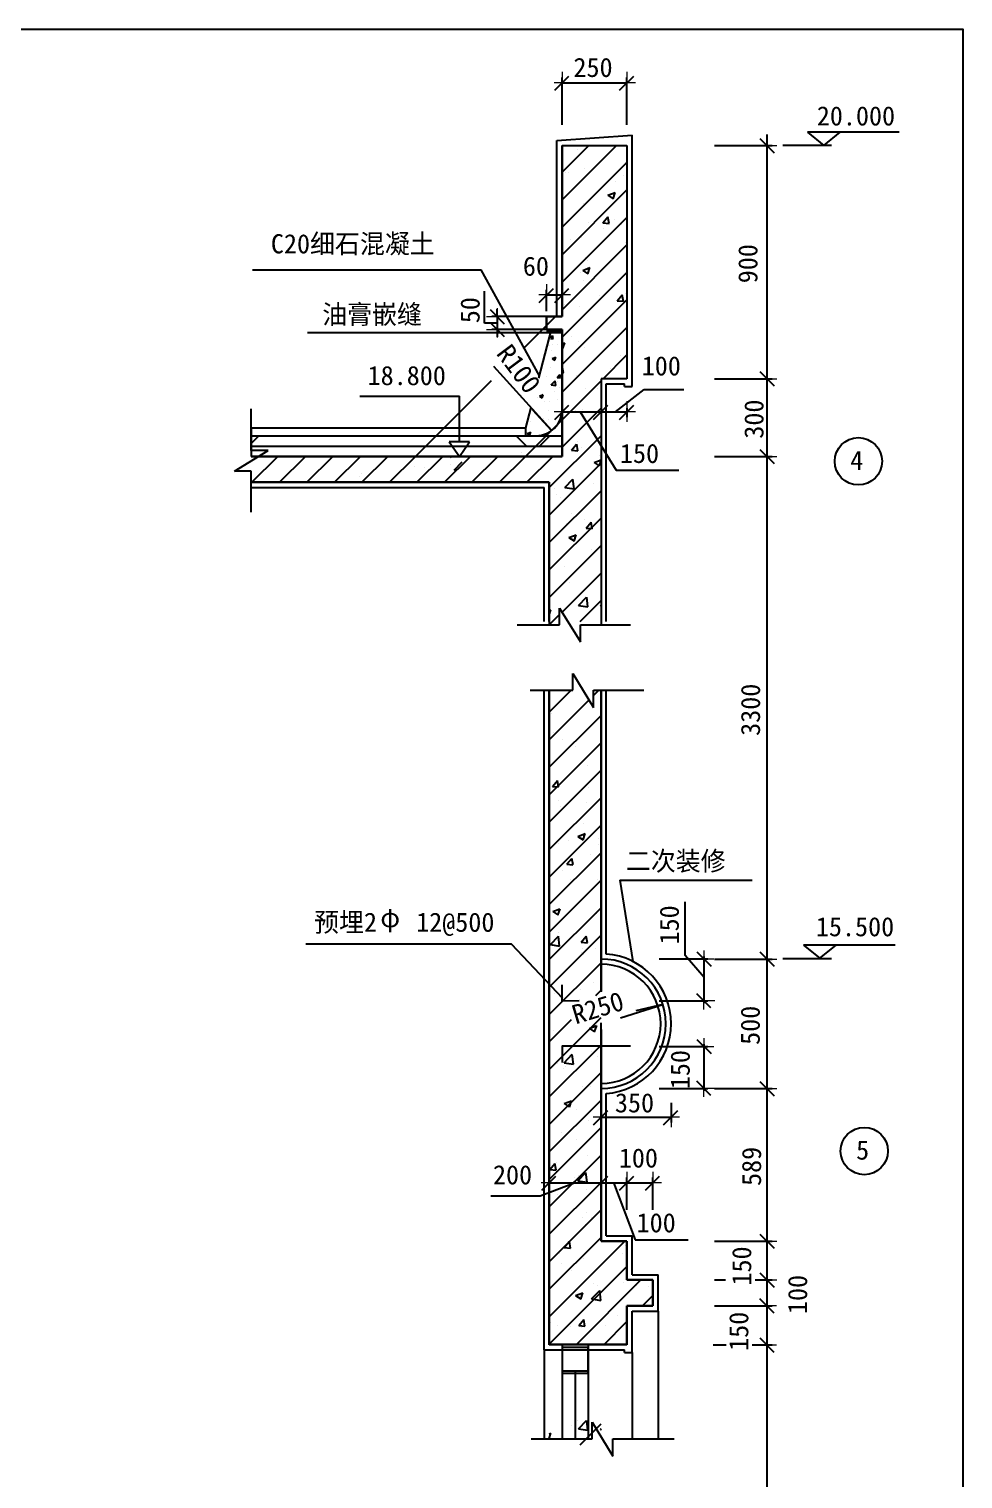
# Model space of a CAD drawing. Header units: metres. Extents: x -54693 to 188802, y -34677 to 263858.
# Drawn here: x 67054 to 188802, y 74743 to 263858 of the extents above; entities that cross this region are included whole.
import ezdxf

# ---------------------------------------------------------------- set-up
doc = ezdxf.new("R2010")
doc.units = ezdxf.units.M
for name, color, linetype in [('1', 4, 'Continuous'), ('BLOCK', 7, 'Continuous'), ('CUXING', 1, 'Continuous'), ('Q', 4, 'Continuous'), ('STAIR', 2, 'Continuous'), ('TEXT', 7, 'Continuous')]:
    doc.layers.add(name, color=color, linetype=linetype)

# ---------------------------------------------------------------- blocks, each defined once
blk = doc.blocks.new('_ArchTick')
at = {"lineweight": 15}
for p, q in [((1.38, 0), (-1.29, 0)), ((0, 1.75), (0, -1.61))]:
    blk.add_line(p, q, dxfattribs=at)
at = {"color": 0, "linetype": 'ByBlock'}
blk.add_lwpolyline([(-1.22, -1.23), (1.1, 1.08)], dxfattribs=at)

msp = doc.modelspace()

# ---------------------------------------------------------------- hatches: boundary and pattern name
h = msp.add_hatch()
h.set_pattern_fill('ANSI37', scale=8447)
h.paths.add_polyline_path([(134456.64, 210814.18), (133175.15, 210814.18), (123148.46, 210814.18), (123148.46, 210016.87), (124458.05, 210016.87), (124077.21, 209462.67), (133105.13, 209462.67)])
h.paths.add_polyline_path([(136553.92, 210814.18), (134456.64, 210814.18), (133105.13, 209462.67), (136553.92, 209462.67)])
h.paths.add_polyline_path([(123148.46, 210814.18), (120121.72, 210814.18), (118770.21, 209462.67), (122219.71, 209462.67), (121838.87, 210016.87), (123148.46, 210016.87)])
h.paths.add_polyline_path([(120121.72, 210814.18), (106709.36, 210814.18), (106709.36, 209462.67), (118770.21, 209462.67)])
h.paths.add_polyline_path([(106709.36, 210814.18), (96008.66, 210814.18), (96008.66, 209462.67), (106709.36, 209462.67)])

# ---------------------------------------------------------------- linework, layer by layer
for p, q in [((136553.92, 251378.13), (136553.92, 257528.33)), ((145000.85, 251378.13), (145000.85, 257528.33)), ((136553.92, 256852.58), (145000.85, 256852.58)), ((163230.98, 250106.89), (163230.98, 218247.48)), ((136553.92, 241581.3), (143629.05, 248656.43)), ((136553.92, 245165.03), (140045.32, 248656.43)), ((136553.92, 248656.43), (145000.85, 248656.43)), ((136553.92, 248656.43), (136553.92, 226356.53)), ((138573.26, 248131.42), (138573.26, 248131.42)), ((145000.85, 248656.43), (145000.85, 218247.48)), ((156428.11, 248656.43), (163906.74, 248656.43)), ((136553.92, 237997.57), (145000.85, 246444.5)), ((144804.67, 246444.48), (144804.67, 246444.48)), ((136922.86, 245091.55), (136922.86, 245091.55)), ((137384.32, 245088.74), (137384.32, 245088.74)), ((139446.66, 245607.97), (139446.66, 245607.97)), ((144598.97, 244783.91), (144598.97, 244783.91)), ((136553.92, 234413.84), (145000.85, 242860.77)), ((142516.2, 242178.05), (143462.5, 242541.3)), ((142516.2, 242178.04), (143188.47, 241724.59)), ((143193.44, 241721.29), (143467.48, 242538)), ((143553.31, 243924.62), (143553.31, 243924.62)), ((139282.32, 241108.88), (139282.32, 241108.88)), ((136553.92, 230830.11), (145000.85, 239277.04)), ((139997.91, 238594.11), (139997.91, 238594.11)), ((141856.57, 238575.77), (142508.12, 239352.26)), ((141856.57, 238575.77), (142664.39, 238505.1)), ((142669.35, 238501.77), (142513.08, 239348.93)), ((143381.27, 239039.54), (143381.27, 239039.54)), ((144246.67, 238380.52), (144246.67, 238380.52)), ((139117.98, 236609.79), (139117.98, 236609.79)), ((141967.12, 237877.76), (141967.12, 237877.76)), ((136553.92, 227246.38), (145000.85, 235693.31)), ((137602.09, 236367.18), (137602.09, 236367.18)), ((144816.74, 236062.35), (144816.74, 236062.35)), ((139227.77, 232377.58), (140174.08, 232740.83)), ((139603.28, 234060.13), (139603.28, 234060.13)), ((139825.86, 233709.03), (139825.86, 233709.03)), ((139905.01, 231920.83), (140179.05, 232737.53)), ((144944.46, 234382.91), (144944.46, 234382.91)), ((136553.92, 223662.66), (145000.85, 232109.59)), ((138953.64, 232110.7), (138953.64, 232110.7)), ((139227.77, 232377.58), (139900.04, 231924.13)), ((139278.27, 231007.92), (139278.27, 231007.92)), ((126416.08, 225475.5), (126416.08, 229669.1)), ((134526.66, 227042.84), (134526.66, 229845.23)), ((134526.66, 229169.48), (136553.92, 229169.48)), ((136553.92, 227042.84), (136553.92, 229845.23)), ((141389.05, 229052.4), (141389.05, 229052.4)), ((143731.81, 228409.83), (144383.36, 229186.32)), ((144544.58, 228335.83), (144388.31, 229182.99)), ((144764.82, 229330.44), (144764.82, 229330.44)), ((128073.37, 226356.53), (128073.37, 227302.59)), ((136553.92, 220078.93), (145000.85, 228525.86)), ((136883.01, 227977.52), (136883.01, 227977.52)), ((138789.3, 227611.61), (138789.3, 227611.61)), ((143731.81, 228409.83), (144539.63, 228339.16)), ((128069.47, 225475.5), (126416.08, 225475.5)), ((134526.66, 226356.53), (127397.62, 226356.53)), ((128073.37, 226356.53), (128073.37, 224667.15)), ((131499.75, 222192.21), (135664.07, 226356.53)), ((136553.92, 226356.53), (134526.66, 226356.53)), ((134526.66, 226356.53), (134526.66, 224667.15)), ((134526.66, 224667.15), (127397.62, 224667.15)), ((128073.37, 224667.15), (128073.37, 223721.09)), ((134526.66, 224667.15), (136553.92, 224667.15)), ((135020.54, 223495.27), (135379.5, 223463.87)), ((135042.09, 223578.46), (135301.36, 223887.45)), ((135384.45, 223460.55), (135306.31, 223884.13)), ((136553.92, 216495.2), (145000.85, 224942.13)), ((136553.92, 224667.15), (136553.92, 208111.17)), ((136646.41, 224101.77), (136646.41, 224101.77)), ((137833.64, 223721.89), (137833.64, 223721.89)), ((143861.07, 223796.94), (143861.07, 223796.94)), ((134845.79, 222593.32), (134845.79, 222593.32)), ((135155.38, 221960.96), (135155.38, 221960.96)), ((135274.35, 222709.2), (135274.35, 222709.2)), ((135970.83, 222670.73), (135970.83, 222670.73)), ((136553.92, 222813.03), (136885.65, 222940.37)), ((136553.92, 222162.57), (136611.61, 222123.66)), ((136616.57, 222120.36), (136890.61, 222937.07)), ((138624.95, 223112.52), (138624.95, 223112.52)), ((139496.04, 222286.36), (139496.04, 222286.36)), ((141889.94, 218247.48), (145000.85, 221358.4)), ((144206.82, 221266.48), (144206.82, 221266.48)), ((135202.41, 211489.94), (127635.31, 219829.29)), ((135073.21, 219711.42), (135073.21, 219711.42)), ((135263.59, 220887.73), (135736.74, 221069.35)), ((135263.59, 220887.73), (135599.72, 220661)), ((135604.68, 220657.7), (135741.7, 221066.06)), ((136553.92, 219855.56), (136564.76, 219868.47)), ((136725.97, 219017.99), (136569.7, 219865.15)), ((142813.69, 219515.1), (142813.69, 219515.1)), ((117418.7, 208111.17), (127324.99, 218017.45)), ((131753.62, 208111.17), (141622.08, 217979.63)), ((134566.79, 218561.34), (134566.79, 218561.34)), ((135105.68, 217441.37), (135632.02, 217989.93)), ((135711.69, 217344.62), (135637.03, 217986.39)), ((135913.21, 218416.23), (136238.98, 218804.48)), ((135913.21, 218416.23), (136317.12, 218380.9)), ((135986.67, 217940.55), (135986.67, 217940.55)), ((136322.06, 218377.57), (136243.93, 218801.16)), ((136553.92, 219035.93), (136721.03, 219021.31)), ((138460.61, 218613.43), (138460.61, 218613.43)), ((145000.85, 218247.48), (141622.08, 218247.48)), ((145000.85, 218247.48), (141622.08, 218247.48)), ((141622.08, 218247.48), (141622.08, 186155.29)), ((142297.84, 217571.73), (144662.98, 217571.73)), ((144662.98, 217233.85), (144662.98, 217571.73)), ((156428.11, 218247.48), (163906.74, 218247.48)), ((156428.11, 218247.48), (163906.74, 218247.48)), ((163230.98, 218247.48), (163230.98, 208111.17)), ((133310.47, 215782.74), (133310.47, 215782.74)), ((133619.37, 215987.49), (134092.53, 216169.12)), ((133619.38, 215987.49), (133955.51, 215760.77)), ((133960.47, 215757.47), (134097.48, 216165.82)), ((134991.04, 217461.88), (134991.04, 217461.88)), ((135105.68, 217441.38), (135706.68, 217348.17)), ((135492.99, 216538.03), (135492.99, 216538.03)), ((136186, 217077.6), (136186, 217077.6)), ((139563.43, 216946.09), (139563.43, 216946.09)), ((141172.22, 216927.1), (141172.22, 216927.1)), ((143508.02, 213945.91), (147226.69, 216858.93)), ((144662.98, 217233.85), (145676.61, 217233.85)), ((147226.69, 216858.93), (152432.83, 216858.93)), ((134208.96, 215275.29), (134208.96, 215275.29)), ((134825.86, 214036.3), (134825.86, 214036.3)), ((134908.87, 215212.33), (134908.87, 215212.33)), ((135900.65, 215498.01), (135900.65, 215498.01)), ((136553.92, 214422.82), (136553.92, 213249.2)), ((136553.92, 209327.74), (141622.08, 214395.9)), ((136553.92, 213924.95), (141622.08, 213924.95)), ((138296.27, 214114.34), (138296.27, 214114.34)), ((138879.34, 213936.3), (143580.3, 206319.44)), ((139258.29, 214184.59), (139258.29, 214184.59)), ((141622.08, 214422.82), (141622.08, 213249.2)), ((141622.08, 214422.82), (141622.08, 213249.2)), ((141622.08, 213924.95), (145000.85, 213924.95)), ((145000.85, 214422.82), (145000.85, 213249.2)), ((132431.26, 212610.04), (132431.26, 212610.04)), ((134122.94, 212832.75), (134122.94, 212832.75)), ((134148.56, 213103.11), (134148.56, 213103.11)), ((134826.7, 212962.79), (134826.7, 212962.79)), ((131975.16, 211087.26), (132448.31, 211268.89)), ((131975.16, 211087.26), (132311.3, 210860.53)), ((132316.25, 210857.24), (132453.27, 211265.59)), ((134864.54, 204054.63), (141622.08, 210812.17)), ((138540.36, 210020.96), (138540.36, 210020.96)), ((93831.79, 206194.33), (98240.38, 208898.48)), ((98240.38, 208898.48), (96000.38, 208898.48)), ((136553.92, 208111.17), (96008.66, 208111.17)), ((96121.29, 204732.39), (99500.06, 208111.17)), ((99705.02, 204732.39), (103083.79, 208111.17)), ((103288.75, 204732.39), (106667.52, 208111.17)), ((106872.48, 204732.39), (110251.25, 208111.17)), ((110456.2, 204732.39), (113834.98, 208111.17)), ((114039.93, 204732.39), (117418.7, 208111.17)), ((117623.66, 204732.39), (121002.43, 208111.17)), ((121207.39, 204732.39), (124586.16, 208111.17)), ((121972.46, 207960.87), (122022.89, 208111.17)), ((124791.12, 204732.39), (128169.89, 208111.17)), ((128374.85, 204732.39), (131753.62, 208111.17)), ((131192.79, 208663.65), (131192.79, 208663.65)), ((131958.58, 204732.39), (135337.35, 208111.17)), ((137788.44, 208926.05), (138439.99, 209702.53)), ((137788.45, 208926.05), (138596.27, 208855.37)), ((138131.93, 209615.25), (138131.93, 209615.25)), ((138601.2, 208852.05), (138444.93, 209699.21)), ((139086.24, 209299.51), (139086.24, 209299.51)), ((141389.99, 208205.55), (141389.99, 208205.55)), ((156428.11, 208111.17), (163906.74, 208111.17)), ((156428.11, 208111.17), (163906.74, 208111.17)), ((163230.98, 208111.17), (163230.98, 142562.99)), ((96000.38, 206194.33), (93831.79, 206194.33)), ((117346.67, 206785.12), (117346.67, 206785.12)), ((118665.46, 206611.06), (118665.46, 206611.06)), ((122048.82, 207056.49), (122048.82, 207056.49)), ((122473.65, 206303.34), (123526.32, 207400.45)), ((124173.23, 207650.34), (124173.23, 207650.34)), ((127167.42, 207730.36), (127167.42, 207730.36)), ((134864.54, 200470.9), (141622.08, 207228.44)), ((140718.16, 207335.22), (141622.08, 207682.2)), ((140718.17, 207335.22), (141390.44, 206881.76)), ((141395.38, 206878.46), (141622.08, 207554.08)), ((143580.3, 206319.44), (151754.04, 206319.44)), ((96008.66, 204732.39), (134864.54, 204732.39)), ((103387.97, 204820.2), (103387.97, 204820.2)), ((105011.41, 204813.47), (105011.41, 204813.47)), ((110130, 205487.35), (110130, 205487.35)), ((110407.53, 205833.51), (110407.53, 205833.51)), ((134864.54, 204732.39), (134864.54, 186155.29)), ((136897.5, 204066.34), (137950.17, 205163.44)), ((138104.49, 203876.38), (137955.17, 205159.9)), ((137967.59, 205116.16), (137967.59, 205116.16)), ((140649.43, 204642.87), (140649.43, 204642.87)), ((134864.54, 196887.17), (141622.08, 203644.71)), ((135530.84, 203969), (135530.84, 203969)), ((135851.51, 203151.12), (135851.51, 203151.12)), ((136285.15, 202799.52), (136285.15, 202799.52)), ((136897.5, 204066.34), (138099.49, 203879.92)), ((137803.25, 200617.07), (137803.25, 200617.07)), ((134864.54, 193303.44), (141622.08, 200060.98)), ((137094.02, 199312.37), (137094.02, 199312.37)), ((139523.57, 199832.05), (139523.57, 199832.05)), ((139663.68, 198760.1), (140315.23, 199536.59)), ((139663.68, 198760.1), (140471.5, 198689.43)), ((140476.43, 198686.1), (140320.16, 199533.27)), ((137429.74, 197534.75), (138376.04, 197898)), ((137429.74, 197534.75), (138102.01, 197081.3)), ((138106.95, 197078), (138380.99, 197894.7)), ((134864.54, 189719.71), (141622.08, 196477.25)), ((137638.91, 196117.98), (137638.91, 196117.98)), ((140434.31, 195940.14), (140434.31, 195940.14)), ((136069.28, 194429.56), (136069.28, 194429.56)), ((136803.3, 193749.44), (136803.3, 193749.44)), ((136539.97, 187811.42), (141622.08, 192893.53)), ((137474.56, 191618.9), (137474.56, 191618.9)), ((138518.67, 189775.06), (138518.67, 189775.06)), ((138689.32, 188664.03), (139741.99, 189761.14)), ((138895.08, 186582.8), (141622.08, 189309.8)), ((139896.3, 188474.08), (139746.98, 189757.6)), ((134864.54, 188011.91), (135087.62, 188097.54)), ((134864.54, 187414.7), (135092.55, 188094.24)), ((134864.54, 186135.98), (136225.49, 187496.93)), ((136225.49, 188324.12), (138929.64, 183915.53)), ((136225.49, 186155.53), (136225.49, 188324.12)), ((137745.46, 189070.3), (137745.46, 189070.3)), ((138689.32, 188664.03), (139891.31, 188477.62)), ((141538.92, 188594.16), (141622.08, 188693.27)), ((141538.92, 188594.16), (141622.08, 188586.89)), ((138929.64, 183915.53), (138929.64, 186155.53)), ((137924.92, 177616.24), (137924.92, 179784.83)), ((137924.92, 179784.83), (140629.07, 175376.25)), ((134864.54, 174747.62), (137636.49, 177519.57)), ((134864.54, 177519.57), (134864.54, 92321.86)), ((134864.54, 171163.89), (140038.96, 176338.31)), ((140629.07, 175376.25), (140629.07, 177616.24)), ((140629.07, 176928.42), (141292.66, 177592.01)), ((141622.08, 138272.25), (141622.08, 177519.57)), ((134864.54, 167580.16), (141622.08, 174337.71)), ((135173.78, 174582.94), (135173.78, 174582.94)), ((135474.75, 172097.02), (135474.75, 172097.02)), ((134864.54, 163996.43), (141622.08, 170753.98)), ((134875.16, 172035.09), (134875.16, 172035.09)), ((136643.9, 171244.59), (136643.9, 171244.59)), ((138324.38, 170281.61), (138324.38, 170281.61)), ((135009.44, 170083.85), (135009.44, 170083.85)), ((134864.54, 160412.7), (141622.08, 167170.25)), ((139855.21, 167828.29), (139855.21, 167828.29)), ((135277.9, 165080.06), (135929.45, 165856.55)), ((135277.91, 165080.06), (136085.73, 165009.39)), ((136090.59, 165006.07), (135934.32, 165853.23)), ((140000.56, 164922.35), (140000.56, 164922.35)), ((134864.54, 156828.98), (141622.08, 163586.52)), ((136085.9, 163180.62), (136085.9, 163180.62)), ((139683.17, 162943.21), (139683.17, 162943.21)), ((136299.8, 162497.78), (136299.8, 162497.78)), ((141507.32, 161950.89), (141507.32, 161950.89)), ((134864.54, 153245.25), (141622.08, 160002.79)), ((138612.49, 158558.5), (139558.8, 158921.75)), ((139289.64, 158101.74), (139563.68, 158918.45)), ((139324.31, 160213.16), (139324.31, 160213.16)), ((136127.76, 157612.7), (136127.76, 157612.7)), ((137368.7, 158016.2), (137368.7, 158016.2)), ((138612.5, 158558.49), (139284.77, 158105.04)), ((141246.36, 158286.58), (141246.36, 158286.58)), ((141342.98, 157451.8), (141342.98, 157451.8)), ((134864.54, 149661.52), (141622.08, 156419.06)), ((137153.14, 154914.12), (137804.69, 155690.61)), ((137965.82, 154840.12), (137809.55, 155687.28)), ((140218.33, 156200.79), (140218.33, 156200.79)), ((136604.05, 154130.55), (136604.05, 154130.55)), ((137153.14, 154914.12), (137960.96, 154843.44)), ((134864.54, 146077.79), (141622.08, 152835.33)), ((137690.95, 152956.07), (137690.95, 152956.07)), ((141178.63, 152952.71), (141178.63, 152952.71)), ((152580.19, 143021.8), (152580.19, 150002.94)), ((134864.54, 142494.06), (141622.08, 149251.6)), ((135324.07, 148758.03), (136270.37, 149121.28)), ((135324.07, 148758.03), (135996.34, 148304.58)), ((136001.2, 148301.28), (136275.24, 149117.98)), ((141014.29, 148453.62), (141014.29, 148453.62)), ((134864.54, 138910.33), (141622.08, 145667.88)), ((136046.04, 146066.59), (136046.04, 146066.59)), ((129944.63, 144511.25), (103125.11, 144511.25)), ((136653.21, 137430.29), (129944.63, 144511.25)), ((135016.37, 144438.52), (136069.04, 145535.63)), ((135016.37, 144438.52), (136218.36, 144252.11)), ((136223.28, 144248.58), (136073.96, 145532.1)), ((139028.38, 144748.18), (139679.93, 145524.66)), ((139028.38, 144748.18), (139836.2, 144677.5)), ((139262.65, 143935.39), (139262.65, 143935.39)), ((139841.05, 144674.18), (139684.78, 145521.34)), ((140849.95, 143954.53), (140849.95, 143954.53)), ((134864.54, 135326.6), (141622.08, 142084.15)), ((134897.62, 142424.8), (134897.62, 142424.8)), ((139115.59, 143418.77), (139115.59, 143418.77)), ((139284.46, 143099.12), (139284.46, 143099.12)), ((149204.08, 142577.93), (155534.72, 142577.93)), ((155059.42, 140169.29), (152580.19, 143021.8)), ((155034.72, 142877.93), (155034.72, 136802)), ((156428.11, 142562.99), (163906.74, 142562.99)), ((156428.11, 142562.99), (163906.74, 142562.99)), ((163230.98, 142562.99), (163230.98, 125669.13)), ((135560.18, 138088.26), (135560.18, 138088.26)), ((138943.55, 138533.69), (138943.55, 138533.69)), ((140685.61, 139455.44), (140685.61, 139455.44)), ((140938.41, 137816.75), (141622.08, 138500.42)), ((136564.19, 137016.51), (136564.19, 137016.51)), ((136573.8, 137065.55), (136573.8, 137065.55)), ((149204.08, 137102), (155534.72, 137102)), ((134864.54, 128159.15), (141622.08, 134916.69)), ((134864.54, 131742.87), (137780.63, 134658.96)), ((135388.14, 133203.18), (135388.14, 133203.18)), ((140102.89, 133516.13), (141049.2, 133879.39)), ((140102.89, 133516.13), (140775.16, 133062.68)), ((140506.74, 133877.05), (140506.74, 133877.05)), ((140780.01, 133059.38), (141054.05, 133876.09)), ((141622.08, 113900.37), (141622.08, 134251.83)), ((134864.54, 124575.42), (141622.08, 131332.96)), ((149204.08, 131153.99), (155534.72, 131153.99)), ((155034.72, 131453.99), (155034.72, 125378.06)), ((136006.19, 128952.55), (136006.19, 128952.55)), ((136808.19, 129036.22), (137860.86, 130133.33)), ((136808.19, 129036.22), (138010.18, 128849.8)), ((138015.08, 128846.28), (137865.77, 130129.8)), ((140356.93, 130457.26), (140356.93, 130457.26)), ((141156.6, 129854.57), (141156.6, 129854.57)), ((134864.54, 120991.69), (141622.08, 127749.23)), ((136791.57, 128343.99), (136791.57, 128343.99)), ((136951.33, 128546.54), (136951.33, 128546.54)), ((139244.61, 125985.08), (139244.61, 125985.08)), ((140192.59, 125958.17), (140192.59, 125958.17)), ((149204.08, 125678.06), (155534.72, 125678.06)), ((156428.11, 125669.13), (163906.74, 125669.13)), ((156428.11, 125669.13), (163906.74, 125669.13)), ((163230.98, 125669.13), (163230.98, 105768.17)), ((134864.54, 117407.96), (141622.08, 124165.5)), ((136814.46, 123715.67), (137760.77, 124078.92)), ((136814.46, 123715.67), (137486.73, 123262.21)), ((137491.58, 123258.92), (137765.62, 124075.62)), ((138467.75, 122984.73), (138467.75, 122984.73)), ((141622.08, 123799.18), (141622.08, 121245.43)), ((150744.76, 123799.18), (150744.76, 121245.43)), ((140028.24, 121459.08), (140028.24, 121459.08)), ((141622.08, 121921.18), (150744.76, 121921.18)), ((134864.54, 113824.23), (141622.08, 120581.77)), ((136524.34, 119902.47), (136524.34, 119902.47)), ((138375.97, 119009.24), (138375.97, 119009.24)), ((134864.54, 110240.5), (141622.08, 116998.05)), ((134960.25, 115098.45), (135611.8, 115874.94)), ((135772.9, 115024.45), (135616.63, 115871.62)), ((135835.9, 116078.58), (135835.9, 116078.58)), ((139863.9, 116959.99), (139863.9, 116959.99)), ((134864.54, 114570.94), (134864.54, 112710.47)), ((134960.25, 115098.45), (135768.07, 115027.78)), ((138203.93, 114124.16), (138203.93, 114124.16)), ((138600.01, 113633.92), (139652.68, 114731.03)), ((138600.01, 113633.92), (139802, 113447.5)), ((138685.52, 114263.17), (138685.52, 114263.17)), ((139806.89, 113443.98), (139657.57, 114727.5)), ((141622.08, 114570.94), (141622.08, 112710.47)), ((141622.08, 109832.13), (141622.08, 114061.98)), ((141622.08, 105768.17), (141622.08, 113900.37)), ((145000.85, 109832.13), (145000.85, 114061.98)), ((145000.85, 109832.13), (145000.85, 114061.98)), ((148379.62, 109832.13), (148379.62, 114061.98)), ((133696.4, 111628.07), (127251.78, 111628.07)), ((138366.41, 113401.21), (133696.4, 111628.07)), ((134864.54, 106656.77), (141622.08, 113414.32)), ((134864.54, 113386.22), (141622.08, 113386.22)), ((135966.34, 111838.51), (135966.34, 111838.51)), ((139699.56, 112460.9), (139699.56, 112460.9)), ((141622.08, 113386.22), (145000.85, 113386.22)), ((143226.66, 113395.94), (146075.37, 105930.11)), ((145000.85, 113386.22), (148379.62, 113386.22)), ((134864.54, 103073.04), (141622.08, 109830.59)), ((139204.76, 108871.05), (139204.76, 108871.05)), ((139535.22, 107961.81), (139535.22, 107961.81)), ((139767.12, 109467.53), (139767.12, 109467.53)), ((140361.7, 108903.91), (140361.7, 108903.91)), ((141593.28, 108473.77), (141622.08, 108484.83)), ((141593.29, 108473.77), (141622.08, 108454.35)), ((134864.54, 99489.32), (141622.08, 106246.86)), ((146075.37, 105930.11), (152986.99, 105930.11)), ((134864.54, 95905.59), (144727.12, 105768.17)), ((136211.71, 104137.02), (136211.71, 104137.02)), ((136835.49, 104932.51), (137487.04, 105708.99)), ((136835.49, 104932.51), (137643.31, 104861.83)), ((137648.13, 104858.51), (137491.86, 105705.67)), ((145000.85, 105768.17), (141622.08, 105768.17)), ((144366.3, 104141.36), (144366.3, 104141.36)), ((144747.17, 105260.73), (144747.17, 105260.73)), ((145000.85, 100700.01), (145000.85, 105768.17)), ((156428.11, 105768.17), (163906.74, 105768.17)), ((156428.11, 105768.17), (163906.74, 105768.17)), ((163230.98, 105768.17), (163230.98, 100700.01)), ((134864.54, 92321.86), (145000.85, 102458.17)), ((136484.49, 102788.44), (136484.49, 102788.44)), ((139370.88, 103462.72), (139370.88, 103462.72)), ((137729.85, 101997.77), (137729.85, 101997.77)), ((138379.49, 92253.08), (146826.42, 100700.01)), ((144575.12, 100375.65), (144575.12, 100375.65)), ((144944.5, 101692.94), (144944.5, 101692.94)), ((148379.62, 100700.01), (145000.85, 100700.01)), ((148379.62, 97321.24), (148379.62, 100700.01)), ((156428.11, 100700.01), (157467.81, 100700.01)), ((156428.11, 100700.01), (157861.17, 100700.01)), ((161714.44, 100700.01), (163906.74, 100700.01)), ((163230.98, 100700.01), (163230.98, 97321.24)), ((163795.38, 100700.01), (163906.74, 100700.01)), ((138304.86, 98673.31), (139251.16, 99036.56)), ((138304.86, 98673.3), (138977.13, 98219.85)), ((138981.95, 98216.55), (139255.99, 99033.26)), ((139206.54, 98963.63), (139206.54, 98963.63)), ((140391.83, 98231.62), (141444.5, 99328.72)), ((140579.47, 100182.35), (140579.47, 100182.35)), ((141191.76, 99930.23), (141191.76, 99930.23)), ((141598.7, 98041.68), (141449.38, 99325.2)), ((146226.1, 99976.94), (146226.1, 99976.94)), ((147031.37, 97321.24), (148379.62, 98669.49)), ((147794.13, 99877.52), (147794.13, 99877.52)), ((140391.83, 98231.62), (141593.82, 98045.2)), ((145000.85, 92321.86), (145000.85, 97321.24)), ((145000.85, 97321.24), (148379.62, 97321.24)), ((156428.11, 97321.24), (163906.74, 97321.24)), ((156428.11, 97321.24), (163906.74, 97321.24)), ((163230.98, 97321.24), (163230.98, 92253.08)), ((135041, 95127.93), (135041, 95127.93)), ((135926.49, 94724.47), (135926.49, 94724.47)), ((137636.35, 94599.72), (137636.35, 94599.72)), ((138710.72, 94766.56), (139362.27, 95543.05)), ((138710.73, 94766.57), (139518.55, 94695.89)), ((139523.36, 94692.57), (139367.09, 95539.73)), ((141019.72, 95045.15), (141019.72, 95045.15)), ((141963.21, 92253.08), (145000.85, 95290.72)), ((142255.65, 94823.1), (142255.65, 94823.1)), ((143808.3, 96077.4), (143808.3, 96077.4)), ((139042.19, 94464.54), (139042.19, 94464.54)), ((134864.54, 92321.86), (145000.85, 92321.86)), ((156234.78, 92253.08), (157287.34, 92253.08)), ((156428.11, 92253.08), (157949.98, 92253.08)), ((161302.18, 92253.08), (163906.74, 92253.08)), ((163230.98, 92253.08), (163230.98, 7980.9)), ((137745.46, 81693.7), (137745.46, 81693.7)), ((138518.67, 82398.46), (138518.67, 82398.46)), ((138689.32, 81287.43), (139741.99, 82384.54)), ((138895.08, 79206.2), (141622.08, 81933.19)), ((139896.3, 81097.47), (139746.98, 82381)), ((140461.62, 79968.53), (140461.62, 82137.12)), ((140461.62, 82137.12), (143165.77, 77728.54)), ((134864.54, 80635.3), (135087.62, 80720.93)), ((134864.54, 80038.1), (135092.55, 80717.64)), ((138689.32, 81287.43), (139891.31, 81101.01)), ((141538.92, 81217.56), (141622.08, 81316.67)), ((141538.92, 81217.56), (141622.08, 81210.28)), ((143165.77, 77728.54), (143165.77, 79968.53))]:
    msp.add_line(p, q)
msp.add_lwpolyline([(-54692.84, 263857.69), (188801.6, 263857.69), (188801.6, -34676.72), (-54692.84, -34676.72)], close=True)
for points in [[(135178.17, 211488.76), (132749.98, 214146.74)], [(138785.23, 137088.34), (136573.8, 137065.55), (136573.8, 139214.5)], [(149677.27, 136624.2), (146171.57, 135805.02)], [(145466.49, 131194.7), (136569.03, 131194.7), (136569.03, 129063.93)]]:
    msp.add_lwpolyline(points)
for centre in [(175166.2, 207472.23), (175931.69, 117520.84)]:
    msp.add_circle(centre, 3086.73)
at = {"layer": '1'}
for p, q in [((135878.17, 249332.18), (145676.61, 250007.94)), ((145676.61, 217233.85), (145676.61, 250007.94)), ((135878.17, 226356.53), (135878.17, 249332.18)), ((96186.16, 232441.72), (126003.34, 232441.72)), ((133583.82, 218623.84), (126003.34, 232441.72)), ((134526.66, 224667.15), (134526.66, 226356.53)), ((103373.06, 224252.8), (136472.02, 224252.8)), ((133501.7, 218306.79), (135149.04, 224667.15)), ((134526.66, 224468.1), (136553.92, 224468.1)), ((136553.92, 214192.96), (136553.92, 224667.15)), ((142297.84, 186582.8), (142297.84, 217571.73)), ((110166.97, 215965.89), (123148.46, 215965.89)), ((123148.46, 210016.87), (123148.46, 215965.89)), ((96000.38, 208898.48), (96000.38, 214334.59)), ((131823.64, 211827.82), (132512.13, 214486.07)), ((96008.66, 211827.82), (131823.64, 211827.82)), ((131823.64, 210814.18), (131823.64, 211827.82)), ((96008.66, 210814.18), (133175.15, 210814.18)), ((124458.05, 210016.87), (121838.87, 210016.87)), ((121838.87, 210016.87), (123148.46, 208111.17)), ((123148.46, 208111.17), (124458.05, 210016.87)), ((133175.15, 210814.18), (136553.92, 210814.18)), ((96008.66, 209462.67), (136553.92, 209462.67)), ((136553.92, 208111.17), (96008.66, 208111.17)), ((96000.38, 200822.82), (96000.38, 206194.33)), ((96008.66, 204056.64), (134188.78, 204056.64)), ((134188.78, 186582.8), (134188.78, 204056.64)), ((134188.78, 91577.32), (134188.78, 177519.57)), ((142297.84, 143213.68), (142297.84, 177519.57)), ((144058.52, 152837.74), (161302.7, 152837.74)), ((144058.52, 152837.74), (145747.31, 142252.76)), ((144156.48, 134911.82), (149681.09, 136646.46)), ((142297.84, 106443.92), (142297.84, 125018.44)), ((142297.84, 106443.92), (145676.61, 106443.92)), ((145676.61, 101375.76), (145676.61, 106443.92)), ((145676.61, 101375.76), (149055.38, 101375.76)), ((149055.38, 96645.48), (149055.38, 101375.76)), ((145676.61, 96645.48), (149055.38, 96645.48)), ((145676.61, 91239.45), (145676.61, 96645.48)), ((149055.38, 96645.48), (149055.38, 80055.71)), ((134188.78, 91577.32), (144662.98, 91577.32)), ((134188.78, 91577.32), (134188.78, 80055.71)), ((136553.92, 92250.73), (136553.92, 88871.96)), ((139932.69, 91915.2), (136553.92, 91915.2)), ((136553.92, 91915.2), (136553.92, 88536.43)), ((139932.69, 92250.73), (139932.69, 88871.96)), ((139932.69, 88536.43), (139932.69, 91915.2)), ((144662.98, 91239.45), (144662.98, 91577.32)), ((144662.98, 91239.45), (145676.61, 91239.45)), ((145676.61, 91239.45), (145676.61, 79866.87)), ((136553.92, 88871.96), (139932.69, 88871.96)), ((136553.92, 88871.96), (136553.92, 80055.71)), ((136553.92, 88536.43), (139932.69, 88536.43)), ((138243.31, 88871.96), (138243.31, 80055.71)), ((139932.69, 88871.96), (139932.69, 80055.71))]:
    msp.add_line(p, q, dxfattribs=at)
for centre, radius, start, end in [((133175.15, 214192.96), 3378.77, 270, 0), ((141622.08, 134116.06), 7771.18, 270, 90), ((141622.08, 134116.06), 9122.68, 274.25, 85.75)]:
    msp.add_arc(centre, radius, start, end, dxfattribs=at)
at = {"layer": 'BLOCK'}
for p, q in [((180463.12, 250396.19), (168526.66, 250396.19)), ((168526.66, 250396.19), (170658.39, 248676.05)), ((170658.39, 248676.05), (172790.12, 250396.19)), ((171662.49, 248656.43), (165305.86, 248656.43)), ((179962.64, 144377.56), (168026.18, 144377.56)), ((168026.18, 144377.56), (170157.91, 142657.42)), ((170157.91, 142657.42), (172289.65, 144377.56)), ((171662.49, 142586.59), (165305.86, 142586.59))]:
    msp.add_line(p, q, dxfattribs=at)
at = {"layer": 'CUXING'}
for p, q in [((136553.92, 226356.53), (136553.92, 248656.43)), ((136553.92, 248656.43), (145000.85, 248656.43)), ((145000.85, 248656.43), (145000.85, 218247.48)), ((134526.66, 226356.53), (136553.92, 226356.53)), ((136553.92, 224667.15), (134526.66, 224667.15)), ((136553.92, 208111.17), (136553.92, 224667.15)), ((141622.08, 218247.48), (141622.08, 186582.8)), ((96008.66, 211827.82), (96008.66, 208111.17)), ((96008.66, 208111.17), (136553.92, 208111.17)), ((134864.54, 204732.39), (96008.66, 204732.39)), ((134864.54, 186582.8), (134864.54, 204732.39)), ((134864.54, 92253.08), (134864.54, 177519.57)), ((141622.08, 177519.57), (141622.08, 138305.48)), ((141622.08, 133354.71), (141622.08, 105768.17)), ((141622.08, 105768.17), (145000.85, 105768.17)), ((145000.85, 105768.17), (145000.85, 100700.01)), ((145000.85, 100700.01), (148379.62, 100700.01)), ((148379.62, 100700.01), (148379.62, 97321.24)), ((145000.85, 97321.24), (145000.85, 92253.08)), ((148379.62, 97321.24), (145000.85, 97321.24)), ((145000.85, 92253.08), (134864.54, 92253.08))]:
    msp.add_line(p, q, dxfattribs=at)
msp.add_arc((141622.08, 134116.06), 8446.93, 270, 90, dxfattribs=at)
at = {"layer": 'STAIR'}
for p, q in [((130694.14, 186155.29), (136225.49, 186155.53)), ((138929.64, 186155.53), (145480.33, 186155.29)), ((132393.56, 177616.01), (137924.92, 177616.24)), ((140629.07, 177616.24), (147179.76, 177616.01)), ((132513.55, 79968.3), (140461.62, 79968.53)), ((143165.77, 79968.53), (151156.78, 79968.3))]:
    msp.add_line(p, q, dxfattribs=at)

# ---------------------------------------------------------------- block references
at = {"xscale": 800, "yscale": 800, "zscale": 800}
for p in [(136553.92, 256852.58), (145000.85, 256852.58), (134526.66, 229169.48), (136553.92, 229169.48), (136553.92, 213924.95), (141622.08, 213924.95), (145000.85, 213924.95), (141622.08, 121921.18), (150744.76, 121921.18), (134864.54, 113386.22), (141622.08, 113386.22), (145000.85, 113386.22), (148379.62, 113386.22)]:
    msp.add_blockref('_ArchTick', p, dxfattribs=at)
for p, rotation in [((163230.98, 248656.43), 90), ((128073.37, 226356.53), 90), ((128073.37, 224667.15), 90), ((163230.98, 218247.48), 90), ((163230.98, 208111.17), 90), ((155034.72, 142577.93), 90), ((163230.98, 142562.99), 90), ((155034.72, 137102), 270), ((155034.72, 131153.99), 90), ((155034.72, 125678.06), 270), ((163230.98, 125669.13), 90), ((163230.98, 105768.17), 90), ((163230.98, 100700.01), 90), ((163199.1, 97353.46), 90), ((163224.22, 92234.97), 90)]:
    msp.add_blockref('_ArchTick', p, dxfattribs=dict(at, rotation=rotation))

# ---------------------------------------------------------------- texts
for s, p in [('250', (138024.5, 257600.16)), ('20.000', (169745.57, 251277.66)), ('60', (131427.28, 231673.9)), ('100', (146924.94, 218674.42)), ('150', (144085.34, 207255.27)), ('4', (174104.32, 206350.76)), ('15.500', (169627.83, 145529.84)), ('350', (143430.53, 122557.77)), ('100', (143937.35, 115365.44)), ('5', (174869.82, 116399.37)), ('200', (127533.08, 113172.35)), ('100', (146255.99, 106919.72))]:
    msp.add_text(s, height=2500).set_placement(p)
for s, rotation, p in [('900', 90, (161999.8, 230699.06)), ('50', 90, (125789.81, 225487.46)), ('R100', 306.87, (127864.63, 221507.97)), ('300', 90, (162791.6, 210426.43)), ('3300', 90, (162345.43, 171666.56)), ('150', 90, (151761.53, 144460.77)), ('R250', 16.87, (138307.98, 134032.48)), ('500', 90, (162312.31, 131363.17)), ('150', 90, (153183.45, 125585.51)), ('589', 90, (162481.16, 112965.76)), ('150', 90, (161196.69, 99974.89)), ('100', 90, (168482.54, 96257.73)), ('150', 90, (160816.71, 91450.07))]:
    msp.add_text(s, height=2500, rotation=rotation).set_placement(p)
at = {"layer": '1'}
for s, p in [('C20细石混凝土', (98584.14, 234599.59)), ('油膏嵌缝', (105275.47, 225397.33)), ('二次装修', (144865.52, 154101.96)), ('预埋2   12@500', (104216.04, 146113.1))]:
    msp.add_text(s, height=2500, dxfattribs=at).set_placement(p)
at = {"layer": 'Q'}
msp.add_text('φ', height=2500, dxfattribs=at).set_placement((112841.3, 146706.8))
at = {"layer": 'TEXT'}
msp.add_text('18.800', height=2500, dxfattribs=at).set_placement((111189.69, 217412.11))

doc.saveas('drawing.dxf')
